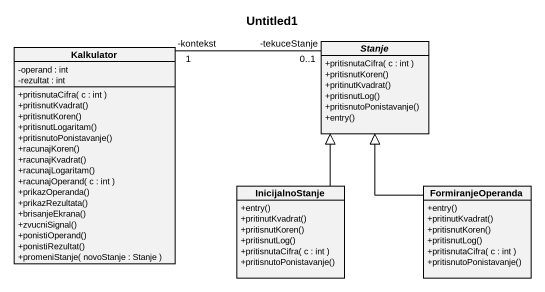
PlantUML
@startuml
title Untitled1
hide circle
hide empty members
skinparam classAttributeIconSize 0
class Kalkulator {
  -operand : int
  -rezultat : int
  +pritisnutaCifra( c : int )
  +pritisnutKvadrat()
  +pritisnutKoren()
  +pritisnutLogaritam()
  +pritisnutoPonistavanje()
  +racunajKoren()
  +racunajKvadrat()
  +racunajLogaritam()
  +racunajOperand( c : int )
  +prikazOperanda()
  +prikazRezultata()
  +brisanjeEkrana()
  +zvucniSignal()
  +ponistiOperand()
  +ponistiRezultat()
  +promeniStanje( novoStanje : Stanje )
}
abstract class Stanje {
  +pritisnutaCifra( c : int )
  +pritisnutKoren()
  +pritinutKvadrat()
  +pritisnutLog()
  +pritisnutoPonistavanje()
  +entry()
}
class InicijalnoStanje {
  +entry()
  +pritinutKvadrat()
  +pritisnutKoren()
  +pritisnutLog()
  +pritisnutaCifra( c : int )
  +pritisnutoPonistavanje()
}
class FormiranjeOperanda {
  +entry()
  +pritinutKvadrat()
  +pritisnutKoren()
  +pritisnutLog()
  +pritisnutaCifra( c : int )
  +pritisnutoPonistavanje()
}
Kalkulator "1\n-kontekst" -right- "0..1\n-tekuceStanje" Stanje
InicijalnoStanje -up-|> Stanje
FormiranjeOperanda -up-|> Stanje
@enduml
